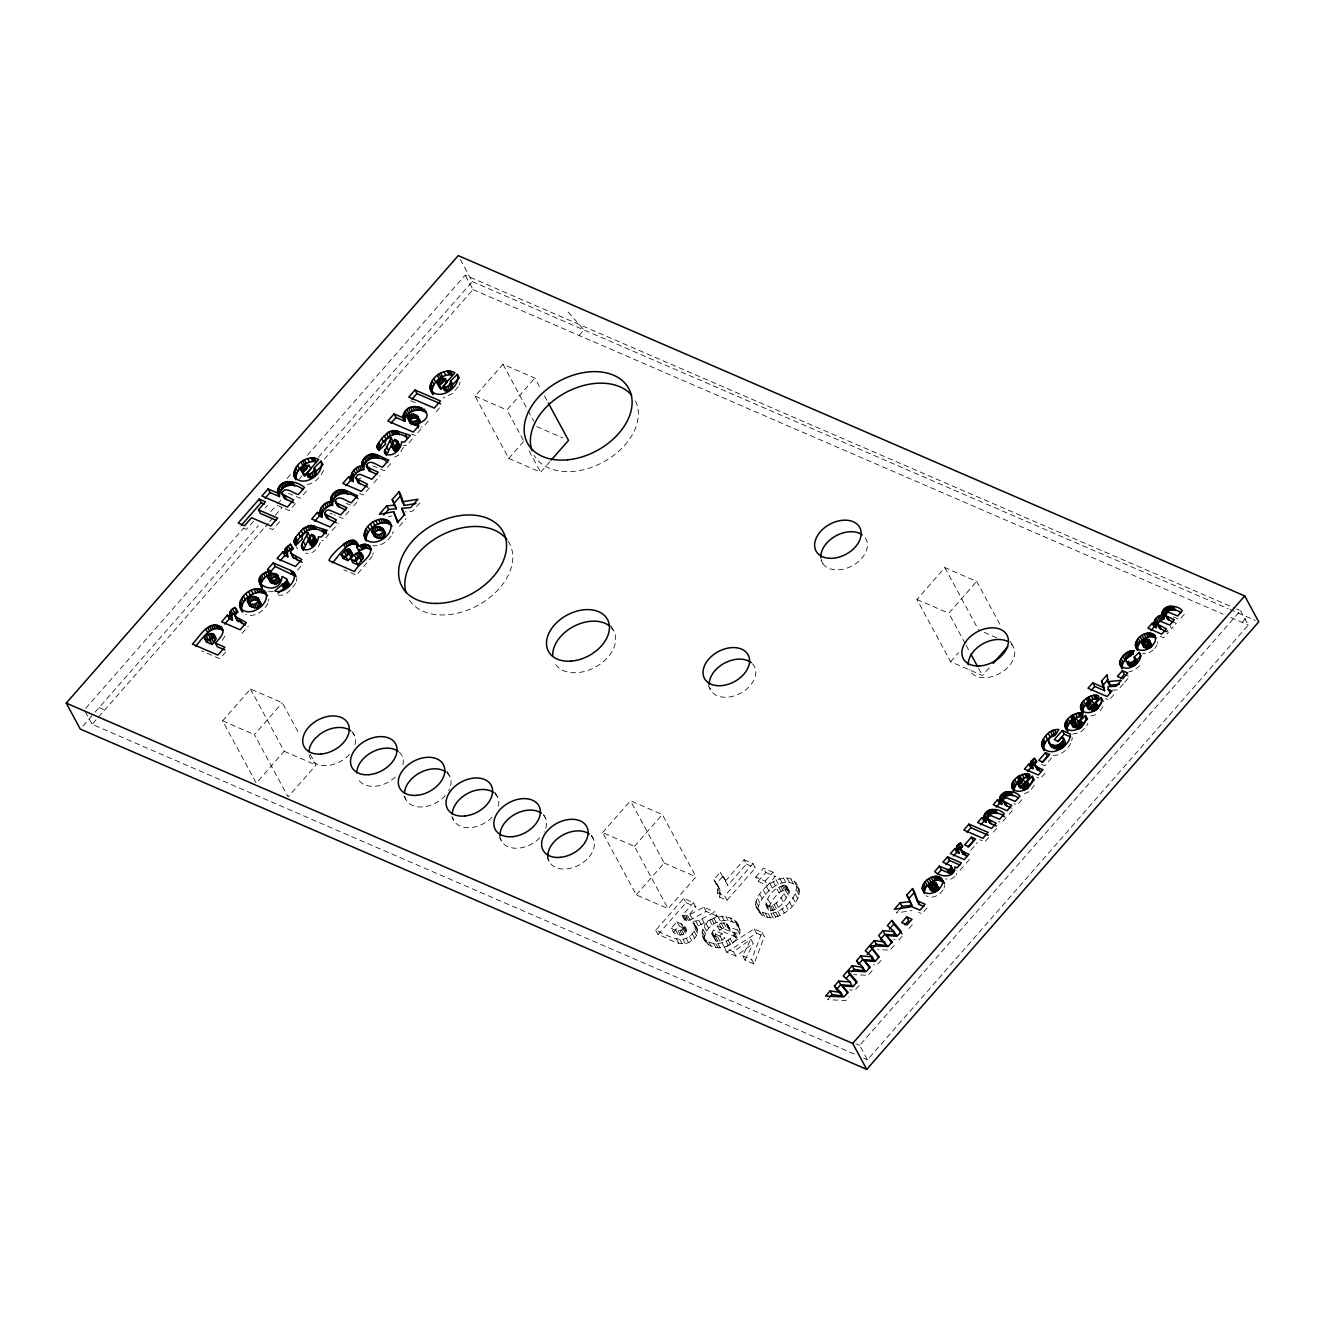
<?xml version="1.0" encoding="UTF-8"?>
<svg xmlns="http://www.w3.org/2000/svg" width="1325" height="1325" viewBox="0 0 1325 1325"><rect width="100%" height="100%" fill="white"/><g stroke="black" fill="none" stroke-linecap="round" stroke-linejoin="round"><path stroke-width="0.75" stroke-dasharray="5 3.75" d="M702.134 934.324C701.985 911.716 742.977 910.093 739.747 934.224L730.323 931.243L725.818 923.078L721.148 923.128L717.223 925.811L719.558 930.133L737.296 937.802C729.446 951.433 705.198 951.615 702.134 934.324L705.099 940.932M704.486 938.647C705.049 922.482 729.164 913.67 739.284 927.136M717.289 916.271L706.175 911.451L690.077 920.063L684.528 919.914L695.857 906.979L693.522 902.656L683.634 898.383L655.726 930.233C666.425 934.456 682.243 946.116 692.213 933.827C695.575 930.63 696.668 924.436 692.362 921.554L698.987 920.494L714.953 911.931L717.289 916.271L698.292 925.811L694.697 925.877L692.362 921.554M655.726 930.233L658.061 934.556C668.363 937.62 680.918 949.031 691.716 940.8C698.093 936.858 699.517 928.328 693.836 922.962M268.677 601.202L268.842 599.148M944.742 884.984L944.062 888.164M1157.719 643.287L1157.835 641.731M372.938 554.612L373.103 552.707M739.747 934.224L737.396 929.885L736.948 922.813M765.767 904.909C774.761 910.176 784.069 894.458 787.133 887.253L786.669 886.077C777.228 883.328 761.246 900.155 768.119 909.232C777.096 914.498 786.404 898.781 789.468 891.576L789.021 890.4C779.464 887.253 770.753 901.778 768.119 909.232M755.548 904.362C757.618 883.808 798.743 862.078 799.124 894.839C794.072 913.223 762.19 930.183 755.548 904.362L759.622 913.19M757.883 908.685C761.196 892.404 786.404 871.022 799.671 889.472M460.073 382.13L459.245 385.012M744.07 859.726L753.031 863.602L755.366 867.925L726.994 900.321L719.674 897.157L717.322 892.835L717.835 886.094L713.877 879.568L720.237 872.314L727.822 885.282L746.422 864.066L744.07 859.726L725.487 880.959L727.822 885.282M719.674 897.157L720.171 890.417L716.494 882.897M1071.693 740.808L1072.356 737.694M296.568 581.327L296.8 577.982M755.995 906.747C769.775 925.728 800.35 900.42 796.159 882.914M320.286 542.289C318.629 548.252 312.369 555.125 305.595 553.121M403.446 447.353L398.494 455.27L391.19 458.665M671.245 928.08C674.822 931.177 684.114 932.403 683.882 925.695L676.926 921.604L671.245 928.08L673.58 932.403C679.261 938.862 692.246 932.403 683.286 924.966M711.84 933.595L713.529 930.051L722.241 933.81L724.593 938.15L719.988 941.214L716.08 941.048L711.84 933.595L714.539 939.823M714.175 937.918L715.864 934.373L713.529 930.051M392.448 533.76L393.194 531.573M762.024 932.303L764.359 936.626L753.958 963.954L751.623 959.631L762.024 932.303L754.19 928.908L724.378 947.839L726.713 952.162L735.922 956.137L753.196 943.45L750.861 939.127L733.586 951.814L724.378 947.839M323.565 470.309C320.302 477.646 313.462 484.668 304.965 484.801M1087.941 723.301L1086.815 725.653M224.902 636.116L221.076 642.41M956.103 874.997L956.766 873.539M753.958 963.954L745.031 960.095L742.696 955.756L750.861 939.127M745.031 960.095L753.196 943.45M1034.278 785.195L1031.347 789.336M267.932 603.388C264.006 611.09 254.715 617.848 245.87 614.552M1157.156 644.927L1154.738 648.472M1070.733 743.375C1067.056 750.182 1059.851 756.641 1051.57 755.134M372.342 556.069L356.491 575.232L343.755 569.717M295.624 583.298C291.566 589.045 284.825 598.204 276.726 594.428M428.19 421.085L424.894 424.977L420.903 427.163M458.318 386.668L452.223 393.691L442.914 397.914M1100.197 710.747L1103.112 706.606L1103.725 703.393M391.14 536.078C387.099 541.958 380.159 546.778 372.722 545.652M943.069 889.903C939.624 895.187 932.088 899.576 926.109 895.75M85.694 708.328L243.485 528.228M287.012 478.54L291.086 473.886M307.417 455.253L465.191 275.136L1234.817 608.175M253.506 521.321L246.467 529.354L240.173 526.621M265.083 508.088L267.435 505.421M82.978 725.984L93.744 713.711M95.085 712.171L258.474 525.661M270.731 511.665L276.18 505.454M277.538 503.898L281.629 499.227M299.334 479.021L302.05 475.907M318.398 457.257L472.296 281.579L459.195 257.348M854.161 1054.054L92.137 724.311L268.379 523.127M269.737 521.57L273.844 516.899M275.202 515.342L282.026 507.558M324.31 459.278L472.992 289.562L465.191 275.136M279.592 521.752L272.685 529.619L265.712 526.605M295.525 503.55L289.33 510.622L276.594 505.107M306.423 491.111L300.195 498.217L288.436 493.347M225.598 652.132L219.817 658.724L201.615 650.84M242.028 633.383L248.255 626.278M297.462 570.098L302.448 564.417M329.097 533.992L323.283 540.617L321.743 540.666M332.078 530.58L338.289 523.491M348.906 511.367L342.695 518.456L334.215 514.796M357.038 502.092L353.311 506.349L346.305 503.318M369.476 487.898L363.265 494.987L359.572 493.38M373.882 482.863L380.093 475.774M390.709 463.667L384.498 470.756L372.772 465.853M412.257 439.055L406.444 445.697L403.512 445.482M421.035 429.035L415.238 435.66L411.595 434.087M436.207 411.711L439.933 407.454M549.908 461.613L540.617 472.23L508.767 458.433L475.079 396.142L502.987 364.292L534.836 378.089L540.6 388.755M250.491 689L284.179 751.292L256.272 783.141L222.583 720.85L250.491 689L282.341 702.78L299.665 734.812M399.438 526.207L406.146 518.555M419.876 502.871L412.655 511.119L405.5 511.798M523.292 440.182L506.928 409.938L534.836 378.089M579.058 335.457L583.944 329.892L566.454 310.116M310.249 754.389L316.013 765.072L288.121 796.921L254.433 734.63L282.341 702.78M508.767 458.433L523.375 441.755M602.593 832.597L630.485 800.747L662.334 814.527L696.023 876.819L668.115 908.668L636.265 894.888L602.593 832.597L634.443 846.377L668.115 908.668M634.443 846.377L662.334 814.527M636.265 894.888L664.173 863.039L630.485 800.747M989.129 667.949L982.488 675.535L950.638 661.755L916.95 599.463L944.858 567.613L976.707 581.393L1000.756 625.897M658.061 934.556L685.969 902.706L683.634 898.383M684.528 919.914L682.193 915.592L693.522 902.656M965.163 643.503L948.799 613.243L976.707 581.393M673.58 932.403L679.261 925.927L676.926 921.604M718.829 887.237L716.212 883.891L722.572 876.637L720.237 872.314M726.994 900.321L724.659 895.998L753.031 863.602M755.763 877.017L763.515 868.14L772.972 872.231L775.307 876.57L767.539 885.431L758.099 881.34L755.763 877.017L765.204 881.108L767.539 885.431M758.099 881.34L765.867 872.479L763.515 868.14M950.638 661.755L958.604 652.662M765.204 881.108L772.972 872.231M702.747 936.609C710.482 948.137 728.187 944.046 734.944 933.479L717.223 925.811M898.582 910.308L896.28 912.942L911.948 910.59M829.798 997.112L827.562 999.679L845.897 1000.524L849.01 996.98M970.728 850.302L977.486 842.584M1051.553 758.033L1044.796 765.751L1040.688 763.978M859.014 985.552L854.873 990.272L849.491 989.874M872.132 970.596L867.974 975.332L853.714 974.653M881.092 960.36L876.951 965.08L873.357 964.815M894.193 945.387L890.052 950.141L877.829 949.561M902.126 936.344L899.029 939.872L893.63 939.475M908.983 928.51L913.952 922.829M927.086 907.84L921.902 913.77L918.705 912.378M963.341 866.467L959.002 871.419L956.749 870.459M966.207 863.204L970.877 857.871M988.732 837.483L984.839 841.922L979.622 839.669M993.419 832.133L996.913 828.142M1006.255 817.492L1001.584 822.825L998.537 821.5M1009.021 814.312L1013.675 809.012L1010.346 807.571M1021.857 799.687L1017.186 805.004L1014.138 803.695M1044.945 773.32L1040.274 778.653L1036.812 777.162M1113.828 694.697L1109.075 700.113L1105.597 698.606M1123.269 683.915L1118.035 689.894L1112.023 690.192M1124.677 682.292L1129.645 676.628L1124.329 674.326M1184.268 614.287L1179.614 619.603L1173.304 616.87M1240.498 610.626L1248.299 625.052L867.444 1059.801L859.643 1045.375L1240.498 610.626L1236.705 608.987M1242.154 622.402L1247.04 616.821M1139.616 665.746L1134.25 670.367L1128.85 671.908M1084.595 728.551L1080.024 732.543L1072.753 734.067M954.927 876.57L950.605 879.436L945.487 878.939M712.204 935.483L717.653 936.891L722.241 933.81M719.558 930.133L725.951 926.97L729.28 928.113L730.323 931.243M1153.247 650.012L1148.328 653.142L1142.365 653.838M1028.995 791.704L1022.022 794.868M726.713 952.162L756.525 933.247L764.359 936.626M359.274 478.656L361.046 477.928M682.193 915.592L687.741 915.741L703.84 907.128L714.953 911.931M1095.626 714.738L1089.597 716.361M388.457 516.601L392.051 515.972M273.281 591.447L267.667 591.116M329.859 513.52L332.525 514.067M737.396 929.885L727.988 926.92L725.818 923.078M472.296 281.579L1228.043 608.606M1229.948 609.434L1255.404 620.448M472.992 289.562L1223.157 614.171M1230.759 617.467L1248.299 625.052M1172.741 621.822L1176.302 623.363L1171.648 628.679L1169.693 625.085M1160.236 636.265L1163.698 637.772L1168.352 632.456L1166.398 628.845M475.079 396.142L506.928 409.938M536.658 426.584L562.893 437.946M916.95 599.463L948.799 613.243M984.16 632.34L997.261 638.021M410.733 400.68L416.199 403.048M746.422 864.066L755.366 867.925M765.867 872.479L775.307 876.57M664.173 863.039L696.023 876.819M717.322 892.835L724.659 895.998M685.969 902.706L695.857 906.979M222.583 720.85L254.433 734.63M715.864 934.373L724.593 938.15M284.179 751.292L316.013 765.072M679.261 925.927L686.217 930.017M742.696 955.756L751.623 959.631M99.11 707.567L104.692 709.968M855.851 1043.736L859.643 1045.375M863.652 1058.162L867.444 1059.801M694.697 925.877L697.049 928.626M297.777 548.981L295.955 546.662M722.572 876.637L725.951 880.794M1010.197 641.168L1013.807 647.826M944.858 567.613L978.529 629.905M966.124 645.275L969.006 650.625M978.628 668.413L982.488 675.535M821.086 560.227L822.858 563.523M708.163 685.307L710.846 690.259M544.459 395.877L547.341 401.227M794.039 880.943L796.375 885.282M797.517 887.651L799.853 891.973M790.942 879.27L793.277 883.593M796.789 890.516L799.124 894.839M787.017 878.011L789.369 882.334M795.182 893.779L797.517 898.118M783.323 877.73L785.659 882.052M786.669 886.077L789.468 891.576M792.698 897.489L795.033 901.812M785.626 885.299L787.961 889.622M786.918 888.843L789.253 893.166M502.987 364.292L527.035 408.796M527.996 410.568L533.776 421.251M784.549 885.017L786.884 889.34M779.68 878.343L782.015 882.665M783.34 885.067L785.675 889.39M785.973 890.864L788.309 895.187M782.015 885.448L784.35 889.787M789.336 901.613L791.671 905.936M780.558 886.177L782.893 890.499M784.036 893.63L786.371 897.952M775.97 879.734L778.305 884.057M778.901 887.319L781.237 891.642M773.121 881.373L775.456 885.696M776.947 889.009L779.299 893.332M785.791 905.306L788.127 909.629M780.856 897.439L783.207 901.762M769.957 883.775L772.293 888.098M781.932 908.652L784.284 912.975M775.953 902.623L778.288 906.946M766.662 886.773L768.997 891.096M529.072 450.864L540.617 472.23M777.874 911.401L780.21 915.724M773.966 904.346L776.317 908.668M772.309 905.488L774.661 909.828M775.787 912.378L778.123 916.718M763.399 890.234L765.751 894.557M768.003 899.195L770.338 903.517M770.868 906.184L773.22 910.507M773.469 913.19L775.804 917.513M769.543 906.548L771.879 910.871M765.949 902.689L770.637 910.904M765.668 903.898L769.51 910.606M770.968 913.687L773.303 918.01M766.281 905.704L768.616 910.027M759.937 894.524L762.273 898.847M768.301 913.786L770.637 918.126M610.742 625.582L614.303 632.174M757.453 898.317L759.805 902.64M765.419 913.372L767.771 917.695M762.322 912.296L764.658 916.635M755.995 901.596L758.331 905.919M759.391 910.722L761.726 915.045M754.19 928.908L756.525 933.247M717.835 886.094L720.171 890.417M713.877 879.568L716.212 883.891M735.955 921.471L739.88 928.61M718.067 889.34L720.402 893.663M737.81 925.96L740.145 930.282M734.497 920.196L736.832 924.519M730.158 917.794L732.51 922.134M725.785 916.353L728.121 920.676M734.944 933.479L737.296 937.802M734.083 934.473L736.418 938.796M727.723 924.8L730.058 929.123M726.945 923.79L729.28 928.113M721.827 915.972L724.162 920.295M723.616 922.647L725.951 926.97M730.075 938.448L732.427 942.771M717.951 916.602L720.287 920.925M721.148 923.128L723.5 927.45M728.088 939.988L730.423 944.311M719.26 924.121L721.595 928.444M733.586 951.814L735.922 956.137M713.86 918.192L716.212 922.515M726.083 941.23L728.419 945.553M711.823 919.335L714.158 923.657M719.839 935.814L722.175 940.137M703.84 907.128L706.175 911.451M709.885 920.693L712.237 925.016M722.042 942.953L724.394 947.276M717.653 936.891L719.988 941.214M715.632 937.156L717.968 941.495M712.32 932.022L714.655 936.344M717.918 943.682L720.253 948.021M713.728 936.725L716.08 941.048M706.341 924.055L708.676 928.394M715.782 943.665L718.117 947.988M702.101 919.103L704.453 923.426M713.546 943.35L715.881 947.673M704.304 926.738L706.639 931.061M698.987 920.494L701.339 924.817M702.929 929.322L705.264 933.661M708.776 941.81L711.111 946.133M702.2 931.856L704.536 936.179M695.956 921.488L698.292 925.811M706.076 940.352L708.411 944.675M704.072 938.613L706.407 942.936M690.043 914.581L692.395 918.904M695.277 926.44L697.612 930.763M695.095 928.759L697.43 933.098M687.741 915.741L690.077 920.063M686.118 916.271L688.453 920.593M694.101 931.243L696.437 935.566M684.495 916.337L686.83 920.66M683.054 915.956L685.406 920.295M692.213 933.827L694.548 938.15M684.015 926.655L686.35 930.978M689.381 936.477L691.716 940.8M683.717 927.715L686.068 932.038M681.067 923.392L683.402 927.732M683.021 928.775L685.356 933.098M681.58 930.017L683.915 934.357M686.217 938.348L688.553 942.671M679.957 930.713L682.309 935.036M682.938 939.392L685.29 943.715M678.019 930.73L680.354 935.052M675.568 929.951L677.903 934.274M679.791 939.558L682.127 943.897M676.33 938.878L678.665 943.201M591.381 835.263L593.169 838.576M543.565 814.511L545.337 817.79M547.291 858.02L549.08 861.333M494.937 792.251L497.604 797.186M499.475 837.267L501.231 840.547M447.154 771.581L449.821 776.516M451.726 816.664L453.514 819.96M403.943 795.977L405.732 799.273M352.649 732.178L354.421 735.474M85.313 711.691L92.137 724.311M723.616 876.471L725.487 880.959M591.53 836.075A24.811 17.059 -28.4 0 1 577.65 865.755A24.811 17.059 -28.4 0 1 547.888 856.977M494.904 793.609A24.811 17.059 -28.4 0 1 498.399 806.378M492.039 817.277A24.811 17.059 -28.4 0 1 468.321 827.661A24.811 17.059 -28.4 0 1 452.537 817.111M543.697 815.289A24.811 17.059 -28.4 0 1 544.178 831.951M539.772 837.864A24.811 17.059 -28.4 0 1 516.054 848.248A24.811 17.059 -28.4 0 1 500.27 837.715M447.138 772.939A24.811 17.059 -28.4 0 1 448.678 790.694M445.299 795.48A24.811 17.059 -28.4 0 1 421.267 806.975A24.811 17.059 -28.4 0 1 404.771 796.441M351.837 731.831A24.811 17.059 -28.4 0 1 354.984 744.733M349.436 754.472A24.811 17.059 -28.4 0 1 325.288 765.635A24.811 17.059 -28.4 0 1 309.156 754.753M399.355 752.269A24.811 17.059 -28.4 0 1 402.85 765.038M395.363 777.03A24.811 17.059 -28.4 0 1 357.965 778.603M610.875 627.205A33.556 23.055 -28.4 0 1 597.31 666.011A33.556 23.055 -28.4 0 1 554.098 661.722M752.401 663.742A24.811 17.059 -28.4 0 1 741.023 692.975A24.811 17.059 -28.4 0 1 709.687 687.493M865.391 538.049A24.811 17.059 -28.4 0 1 850.766 566.553A24.811 17.059 -28.4 0 1 821.136 559.415M1011.339 644.099A24.811 17.059 -28.4 0 1 1000.888 672.802A24.811 17.059 -28.4 0 1 969.122 669.274M508.138 541.229A57.538 39.535 -28.4 0 1 479.451 604.482A57.538 39.535 -28.4 0 1 408.398 598.453M635.47 401.028A57.538 39.535 -28.4 0 1 602.842 462.342A57.538 39.535 -28.4 0 1 534.058 455.303"/><path stroke-width="1.5" d="M416.348 424.248L419.081 425.441L413.284 432.066L387.811 421.035L394.055 413.897L396.009 417.491L404.837 421.317L402.883 417.706C405.549 393.707 445.664 414.626 416.348 424.248L418.303 427.859M404.837 421.317C405.185 411.495 418.832 406.692 426.17 412.721L424.215 409.11M303.624 474.946L301.09 470.358L303.491 465.87L308.973 465.29L310.911 468.884L304.816 475.857L303.061 472.362L307.019 468.719L305.065 465.125M439.867 388.159L437.349 383.571L439.751 379.082L445.217 378.503L447.171 382.113L441.059 389.07L437.366 381.964M1019.737 787.547L1017.352 783.224L1019.157 779.845L1023.264 779.415L1025.219 783.009L1020.631 788.243L1017.385 782.015M1076.165 724.841L1073.879 727.458L1072.985 726.763L1070.6 722.44L1071.378 719.972L1073.581 718.498L1076.513 718.63L1078.467 722.224M1072.571 724.825L1072.985 726.763M1086.202 704.635L1088.007 701.256L1092.115 700.826L1094.069 704.42L1089.481 709.653L1086.202 704.635L1088.587 708.958M1088.156 708.229L1086.218 703.426M307.996 532.849L301.62 544.525L302.001 548.384C309.073 553.486 318.414 543.995 318.398 536.807L321.329 537.023L327.143 530.381L311.093 525.379L303.326 528.41L295.574 537.188L293.819 541.776L295.823 545.37L302.464 538.911L301.785 537.122L303.508 534.273L305.694 532.6L307.996 532.849L309.934 536.459L303.21 550.388M384.432 451.858L391.157 437.912L388.854 437.664L386.685 439.337L384.946 442.186L385.625 443.991L378.983 450.434L377.161 448.132L377.227 445.283L381.666 438.443L388.589 431.95L396.009 430.658L410.319 435.445L404.489 442.086L401.574 441.871C401.591 449.059 392.25 458.549 385.161 453.448L384.432 451.858L386.387 455.469L393.111 441.523L391.157 437.912M407.769 418.634L410.22 420.952L414.443 421.549L417.507 419.743L418.319 417.16C416.265 413.433 409.624 412.92 407.885 417.243L410.468 423.503L416.398 425.159L420.207 422.062L417.474 415.901M281.927 493.794L281.993 492.569C285.587 485.795 293.637 493.612 298.257 494.606L304.485 487.501C296.386 480.064 277.587 477.944 277.488 492.983L279.442 496.593L270.052 492.536L268.097 488.925L261.903 495.997L287.376 507.028L293.587 499.956L281.927 493.794L284.709 498.598L293.752 502.788M987.39 818.602L988.019 816.73L990.802 815.554L999.63 819.214L1004.3 813.881C997.427 805.534 977.867 809.608 986.164 822.162L983.912 821.202L981.957 817.591L977.635 822.527L991.481 828.523L996.118 823.223L987.39 818.602L989.957 823.107L996.417 826.104M989.328 822.212L987.44 817.674M1002.975 800.797L1003.621 798.925L1006.404 797.749L1015.232 801.41L1019.902 796.077C1013.029 787.729 993.468 791.803 1001.766 804.358L999.514 803.381L997.559 799.787L993.237 804.722L1007.083 810.718L1011.72 805.401L1002.975 800.797L1005.559 805.302L1010.346 807.571M1041.599 744.484C1042.692 736.584 1050.609 728.733 1058.907 729.462L1054.932 735.607C1037.127 739.383 1063.048 759.391 1065.449 741.834L1063.511 738.24L1061.706 737.462L1058.244 741.404L1054.269 739.681L1062.269 730.555L1070.418 734.083C1070.6 747.499 1047.313 759.987 1041.599 744.484L1044.199 750.563L1042.245 746.952M1043.553 748.095C1044.249 741.338 1050.294 735.574 1056.439 733.305L1054.485 729.711M951.582 867.742L951.019 865.904L942.903 862.177L947.541 856.878L961.387 862.873L957.048 867.825L954.812 866.848C955.921 877.928 940.419 877.962 934.721 871.519L939.392 866.186L948.22 869.846L951.582 867.742L953.536 871.337L951.218 873.407L948.948 873.076L941.346 869.796L939.392 866.186M953.536 871.337L951.019 865.904M247.361 601.268L248.421 598.204L251.733 596.25L258.176 598.022L258.938 600.904L254.632 604.432L250.11 603.852L247.361 601.268L250.16 606.287L256.586 608.026L260.893 604.515L258.176 598.022M249.315 604.879L250.359 601.798L253.688 599.861L258.127 600.424L261.008 603.024M371.894 531.64L374.412 527.35L378.387 526.522L382.71 528.393L385.525 533.395L382.975 537.652L378.95 538.497L374.677 536.658L371.894 531.64L374.677 536.658M373.832 535.25L374.892 532.17L378.205 530.232L382.643 530.795L385.525 533.395M372.722 533.048L379.149 534.803L382.544 532.799L383.571 529.785M928.146 885.68L928.941 883.378L931.425 881.92L936.262 883.245L936.825 885.398L933.595 888.048L930.2 887.617L928.146 885.68L930.73 890.334L935.549 891.642L938.779 889.009L936.262 883.245M938.862 887.883L936.709 885.945L933.38 885.531L930.183 888.131L930.73 890.334M1141.239 642.426L1142.034 640.124L1144.518 638.667L1149.355 639.992L1149.934 642.161L1146.688 644.795L1143.293 644.364L1141.239 642.426L1143.823 647.08L1148.642 648.405L1151.872 645.755L1149.355 639.992M1151.955 644.629L1149.802 642.691L1146.473 642.277L1143.276 644.878L1143.823 647.08M268.014 577.783L268.925 575.199L272.006 573.361L277.472 574.752L278.018 577.286L274.275 580.433L270.565 580.002L268.014 577.783L270.731 582.569L276.229 584.043L279.972 580.897L277.472 574.752M280.088 579.572L277.869 577.369L273.96 576.971L270.052 580.135L270.731 582.569M242.641 612.167C231.643 599.728 254.798 581.277 265.646 592.076C270.731 604.217 250.293 618.162 240.686 608.572M241.763 610.56C240.04 598.602 258.027 586.478 267.584 595.687M324.592 513.719L326.149 510.655L328.799 509.877L340.74 514.862L346.951 507.773L335.871 502.705L335.291 500.453C339.034 493.96 346.752 501.86 351.357 502.738L357.568 495.649C350.976 493.612 343.026 486.474 335.937 491.327C331.333 494.159 328.368 500.635 332.608 505.156C326.877 505.587 321.031 511.152 322.107 517.148L319.408 515.988L317.47 512.378L311.673 518.986L330.14 526.969L336.351 519.88L324.592 513.719L327.242 518.439L336.418 522.663M326.546 517.313L324.675 512.527M355.779 478.11L357.336 475.062L359.986 474.284L371.928 479.269L378.138 472.164L367.058 467.112L366.478 464.86C370.222 458.367 377.94 466.267 382.544 467.145L388.755 460.057C382.147 458.003 374.197 450.881 367.108 455.734C362.52 458.566 359.555 465.042 363.795 469.563C358.065 469.977 352.218 475.559 353.295 481.555L350.595 480.395L348.641 476.785L342.86 483.393L361.311 491.376L367.522 484.287L355.779 478.11L358.429 482.83L367.588 487.07M357.816 480.528L358.429 482.83M392.117 526.058C382.544 516.849 364.557 528.973 366.296 540.931C357.667 528.592 379.96 512.112 390.163 522.447C395.264 534.588 374.826 548.533 365.203 538.944M922.217 888.545C922.2 879.32 939.011 870.459 942.787 881.373C942.787 890.549 925.91 899.443 922.217 888.545L924.436 893.547M924.154 892.139L925.778 887.253L929.024 883.593M1153.909 634.543L1155.864 638.137C1148.179 633.284 1136.403 641.714 1137.529 650.293C1129.712 640.985 1146.937 627.52 1154.953 635.536C1158.779 644.646 1143.442 655.097 1136.237 647.892M1157.586 624.224L1158.746 621.922L1160.75 621.342L1169.693 625.085L1174.364 619.752L1166.05 615.959L1166.182 613.359L1168.882 612.316L1177.66 615.993L1182.314 610.676C1175.623 602.527 1156.046 606.221 1164.079 618.709L1158.067 621.905L1156.212 627.702L1154.191 626.824L1152.237 623.214L1147.897 628.166L1161.743 634.162L1166.398 628.845L1157.586 624.224L1160.054 628.663L1166.58 631.694M1159.524 627.818L1160.153 626.013M314.29 458.086L316.244 461.68C306.489 460.189 294.697 469.729 295.955 479.832C287.939 467.874 307.383 452.786 318.663 459.56L306.241 473.737L308.178 477.348C313.661 479.402 319.491 472.18 314.257 467.808L320.998 461.117L322.952 464.727L316.211 471.418M450.55 371.298L452.487 374.892C442.633 373.186 428.671 384.366 433.109 394.618C422.791 382.577 442.964 365.667 454.906 372.772L442.484 386.95L444.438 390.56C449.92 392.614 455.734 385.393 450.5 381.037L457.257 374.346L459.212 377.94L452.454 384.631M1014.006 791.224C1000.971 775.87 1048.721 763.564 1021.211 785.758L1023.165 789.352L1025.666 789.485L1023.728 785.891L1021.211 785.758M1014.784 779.63L1016.739 783.224L1013.708 789.849L1011.77 786.238M1067.917 731.615C1052.447 716.212 1102.003 701.77 1074.459 724.974L1076.413 728.568C1081.167 730.207 1084.976 723.814 1080.471 720.518L1085.539 715.5L1087.494 719.111L1082.426 724.129M1080.504 713.214L1082.459 716.825C1075.304 715.732 1067.851 722.092 1066.956 729.065C1075.022 734.149 1088.206 724.51 1085.539 715.5M1086.185 698.474L1088.14 702.084L1083.221 708.13L1082.84 712.635C1069.805 697.281 1117.571 684.975 1090.061 707.152L1092.015 710.763L1095.974 710.299L1094.019 706.705L1096.073 702.714L1101.141 697.695L1103.096 701.306M1119.575 662.947C1120.702 656.372 1127.393 650.128 1134.332 650.658L1130.622 655.941L1127.575 656.786L1125.836 658.972C1125.008 665.233 1137.612 662.517 1134.134 657.15L1139.119 652.347C1145.959 662.102 1123.434 675.833 1119.575 662.947L1121.53 666.558L1124.809 659.867L1131.947 654.683L1129.993 651.088M369.195 467.245L369.013 470.723L376.913 474.4M409.723 422.244L409.839 420.853C411.578 416.53 418.22 417.044 420.273 420.77M1172.741 621.822L1168.004 619.57L1168.137 616.953M316.543 541.892L313.793 535.499L311.557 534.389L308.775 541.759L312.17 545.999L316.046 543.134L316.543 541.892L312.683 534.886M399.703 446.956L397.616 441.308L394.717 439.453L391.72 446.111L393.889 450.434L397.351 450.334L399.703 446.956L395.844 439.95M986.164 822.162C984.922 812.142 998.802 810.552 1004.499 816.73M1001.766 804.358C1000.441 795.431 1012.681 792.433 1018.329 798.163M322.439 529.569L324.393 533.163C313.28 522.961 298.804 533.561 295.773 545.37L293.819 541.776M405.616 434.633L407.553 438.244C396.44 428.025 381.964 438.625 378.933 450.45L376.979 446.84M322.107 517.148C316.427 510.903 323.582 501.86 330.654 501.546M353.295 481.555C347.597 475.311 354.769 466.267 361.841 465.953M1156.212 627.702C1151.21 622.932 1156.311 615.363 1162.141 615.098M332.608 505.156C331.631 491.542 350.264 490.432 357.866 498.548M363.795 469.563C362.702 456.943 379.844 454.458 387.397 462.226M1164.079 618.709C1163.217 609.831 1175.159 607.214 1180.79 612.779M270.168 570.661L267.451 569.468L273.248 562.86L290.672 570.396C302.232 576.822 284.328 595.554 274.772 590.817L286.829 580.913L286.415 578.644L282.059 576.491C280.072 600.987 240.289 580.102 270.168 570.661L272.122 574.255M278.084 593.12L288.767 584.507L286.415 578.644M279.442 496.593C279.028 484.188 295.541 482.052 303.077 489.654M310.779 543.449L311.292 545.817M259.104 581.907L262.449 588.267C258.276 583.083 264.636 576.557 269.571 574.901L267.617 571.29M1128.585 661.274L1127.774 662.583C1128.287 670.997 1143.26 662.848 1134.134 657.15M235.022 616.274L246.301 622.667L240.073 629.773L221.623 621.789L227.42 615.164L229.357 618.775L232.388 620.083C228.066 615.91 229.142 609.533 234.906 607.496L238.02 611.868L234.972 614.982L236.976 619.885L245.158 624.936M232.388 620.083L231.858 615.562L236.844 611.107L234.906 607.496M290.457 552.989L301.736 559.382L295.508 566.487L277.058 558.504L282.854 551.879L285.885 553.188L285.339 548.683L290.341 544.211L293.454 548.583L290.407 551.697L292.974 557.51L302.133 562.33M282.854 551.879L284.809 555.49L287.823 556.798L287.293 552.277L292.278 547.821L290.341 544.211M964.285 852.257L968.923 854.261L964.252 859.594L950.406 853.598L954.762 848.646L957.031 849.623L956.633 846.228L960.377 842.882L962.712 846.162L960.459 849.474L962.844 853.764L966.24 855.867L964.285 852.257L960.459 849.474M954.762 848.646L956.716 852.24L958.985 853.234L958.571 849.838L962.331 846.493L960.377 842.882M1038.353 767.705L1042.99 769.726L1038.32 775.042L1024.473 769.063L1028.829 764.094L1031.098 765.072L1030.701 761.693L1034.444 758.347L1036.779 761.627L1034.527 764.923L1036.912 769.212L1040.307 771.316L1038.353 767.705L1034.527 764.923M1028.829 764.094L1030.784 767.705L1033.053 768.682L1032.639 765.287L1036.382 761.941L1034.444 758.347M361.046 553.121L360.88 555.473L356.028 561.303L357.982 564.914L363.282 557.726C362.123 548.219 353.245 553.734 350.86 559.067L352.814 562.678L357.982 564.914M347.962 560.574L346.024 556.98L350.231 551.929L349.436 549.196L345.726 549.958L341.188 554.877L343.142 558.487L347.962 560.574L352.185 555.523L352.284 553.436L349.005 552.773L343.142 558.487M1049.4 743.275C1054.236 747.946 1062.667 744.849 1063.511 738.24M213.59 634.327L213.375 636.928L210.178 640.886L212.133 644.497L215.826 639.014C215.279 631.048 206.982 632.903 204.497 638.418L206.452 642.029L212.133 644.497M356.938 547.54C358.23 526.207 328.087 557.146 329.064 560.591L354.553 571.622C357.7 563.771 375.207 556.136 369.609 545.983C365.75 542.836 360.317 544.542 356.938 547.54L358.893 551.15L366.048 547.888L371.563 549.577L369.609 545.983M358.893 551.15L359.555 549.229M306.241 473.737C309.901 475.062 315.052 471.965 314.257 467.808M309.338 542.207L312.236 541.66L314.091 539.523L313.793 535.499M391.935 446.823L394.37 447.287L396.407 445.796L397.616 441.308M442.484 386.95C446.144 388.275 451.295 385.178 450.5 381.037M1023.728 785.891L1026.378 784.267L1027.223 781.303L1032.291 776.284L1034.245 779.895L1029.177 784.913L1029.243 786.222L1027.289 782.611M1074.459 724.974L1078.418 724.51L1080.471 720.518M1095.228 705.678L1097.183 709.273L1098.028 706.324L1096.073 702.714M394.717 439.453L396.672 443.063L393.889 450.434M311.557 534.389L313.495 538L311.756 541.445L309.818 537.834M1037.044 766.546L1036.912 769.212M439.32 385.575L443.262 381.931L441.308 378.337M66.25 703.111L458.268 255.626L1244.722 595.935L1258.75 621.889L866.732 1069.374L80.278 729.065L66.25 703.111L852.704 1043.421L866.732 1069.374M259.187 499.094L238.235 523.027L244.512 525.743L251.551 517.711L270.747 526.025L277.637 518.141L258.458 509.843L265.48 501.811L259.187 499.094L261.141 502.688L264.288 504.063M241.481 525.131L261.141 502.688M265.099 498.183L270.052 492.536M308.973 465.29L302.862 472.247L301.09 470.358M414.99 389.997L408.779 397.086L434.269 408.1L440.48 401.011L414.99 389.997L416.944 393.591L440.612 403.827M195.62 646.236C201.897 639.511 211.106 623.247 222.799 630.402L220.861 626.791C208.406 619.388 199.181 637.391 192.39 644.099L217.88 655.113L224.803 647.213L215.346 643.122C218.741 639.18 226.956 631.909 220.861 626.791M391.007 423.205L396.009 417.491M411.976 399.272L416.944 393.591M206.452 642.029L211.884 637.143L215.544 637.938M224.72 624.075L229.357 618.775M269.389 573.079L275.202 566.454L273.248 562.86M280.155 560.79L284.809 555.49M314.787 521.272L319.408 515.988M345.957 485.679L350.595 480.395M441.059 389.07L439.122 385.476L445.217 378.503M332.31 562.727C338.653 557.345 347.382 538.563 358.744 545.834L356.789 542.223M383.737 515.077L388.639 509.479L396.341 508.783L394.386 505.173L386.685 505.885L379.331 514.266L393.691 511.715L398.163 522.58M394.386 505.173L392.233 499.542L399.073 491.724L401.028 495.335L394.188 503.136L396.341 508.783M353.99 561.353L358.032 556.997L360.88 555.804M551.25 460.09L568.508 440.38L548.302 402.999M993.104 663.411L1007.729 646.716M909.894 901.712L900.073 902.772L894.325 909.331L911.948 906.698L919.964 910.159L925.148 904.246L917.132 900.785L912.544 888.545L906.83 895.071L911.848 905.323L902.027 906.383L899.725 909M968.972 824.133L963.788 830.046L982.885 838.327L988.069 832.398L968.972 824.133L970.91 827.744L988.284 835.263M1092.761 682.822L1088.007 688.238L1107.12 696.519L1111.874 691.087L1108.28 689.53L1108.081 686.681L1116.081 686.284L1121.314 680.305L1107.717 681.663L1107.22 674.607L1101.506 681.133L1104.57 690.689L1094.715 686.416L1092.761 682.822L1102.632 687.095M911.848 905.323L908.768 898.665L914.498 892.156L912.544 888.545M967.018 832.183L970.91 827.744M1091.154 690.491L1094.715 686.416M830.096 990.934L832.05 994.545L842.717 996.102L840.762 992.491L830.096 990.934L825.608 996.069L843.942 996.93L848.099 992.177L842.153 985.866L852.936 986.661L857.076 981.941L847.685 970.861L866.02 971.722L870.177 966.985L864.215 960.675L875.013 961.47L879.137 956.749L869.763 945.669L888.098 946.53L892.255 941.793L886.293 935.467L897.075 936.278L901.215 931.558L891.841 920.461L887.369 925.562L894.16 931.574L896.097 935.185L884.802 934.324L880.595 939.127L886.856 945.702L876.206 944.145L874.252 940.551L865.308 950.754L872.082 956.766L874.036 960.377L862.724 959.532L858.534 964.318L856.579 960.708L860.786 955.921L872.082 956.766M836.456 989.51L834.502 985.916L838.708 981.113L850.004 981.974L851.958 985.568L840.663 984.723L836.456 989.51L842.717 996.102M852.174 965.743L854.128 969.353L864.778 970.894L862.84 967.3L852.174 965.743L843.23 975.962L850.004 981.974M894.16 931.574L882.847 930.73L878.657 935.516L886.856 945.702M829.798 997.112L832.05 994.545M846.294 978.281L849.64 974.471L847.685 970.861M851.876 971.904L854.128 969.353M867.246 954.364L876.206 944.145M889.323 929.173L893.795 924.072L891.841 920.461M937.835 873.788L941.346 869.796M946 864.463L949.495 860.488L947.541 856.878M953.453 855.967L956.716 852.24M980.666 824.895L983.912 821.202M996.267 807.091L999.514 803.381M1027.521 771.415L1030.784 767.705M1104.57 690.689L1103.443 684.743L1108.031 679.51M1150.928 630.534L1154.191 626.824M971.44 837.201L964.683 844.919L968.79 846.692L975.548 838.973L971.44 837.201L973.395 840.795L967.979 846.973M1045.508 752.65L1038.75 760.368L1042.858 762.14L1049.615 754.422L1045.508 752.65L1047.446 756.26L1042.046 762.422M1020.631 788.243L1018.693 784.632L1023.264 779.415M1076.513 718.63L1071.942 723.848L1070.6 722.44M1089.481 709.653L1087.527 706.043L1092.115 700.826M1057.549 741.768L1064.207 734.166L1062.269 730.555M906.698 916.933L901.729 922.597L907.045 924.9L912.014 919.235L906.698 916.933L908.635 920.544L904.909 924.784M1122.374 670.715L1117.422 676.396L1122.739 678.698L1127.707 673.017L1122.374 670.715L1124.329 674.326L1120.602 678.582M852.704 1043.421L1244.722 595.935M1098.028 706.324L1101.82 702.565M1071.826 715.301L1075.536 722.108L1073.316 723.582L1071.378 719.972M1089.382 701.107L1093.026 699.302L1098.061 699.02L1096.106 695.41M1020.532 779.696L1024.175 777.891L1029.21 777.609L1027.256 773.999M943.798 882.384L938.365 879.899L930.962 882.086L929.007 878.492M1090.061 707.152L1094.019 706.705M399.073 491.724L402.353 501.827L417.938 499.26L410.7 507.525L401.757 508.369L404.191 514.945L397.483 522.613L393.691 511.715M402.353 501.827L404.307 505.438L415.984 503.517M1107.717 681.663L1109.671 685.273L1119.377 684.296M874.252 940.551L884.901 942.092M391.885 441.175L393.111 441.523M275.202 566.454L296.121 576.507L294.167 572.897M1152.237 623.214L1154.257 624.092M394.055 413.897L402.883 417.706M396.672 443.063L399.57 444.902M1064.207 734.166L1070.733 736.982M348.641 476.785L351.34 477.944M335.291 500.453L337.825 506.316L345.726 509.993M997.559 799.787L999.812 800.764M268.097 488.925L277.488 492.983M317.47 512.378L320.153 513.553M981.957 817.591L984.21 818.568M276.097 520.245L260.396 513.454L258.458 509.843M313.495 538L315.731 539.109M341.188 554.877L346.024 556.98M350.86 559.067L356.028 561.303M949.495 860.488L959.88 864.977M917.132 900.785L919.086 904.379L923.889 906.466M227.42 615.164L230.434 616.473M204.497 638.418L210.178 640.886M224.852 649.995L217.3 646.716L215.346 643.122M1080.902 709.024C1087.245 718.597 1104.338 707.451 1101.141 697.695M951.499 868.67L953.602 870.409M286.796 581.311L288.982 583.298M362.984 556.732L360.135 552.442M1086.633 705.364L1087.527 706.043M1018.693 784.632L1017.352 783.224M439.122 385.476L437.349 383.571M893.398 932.767L896.097 935.185M871.32 957.975L874.036 960.377M1065.963 728.021L1067.023 728.998L1065.018 725.454M856.579 960.708L862.84 967.3M862.277 968.26L864.778 970.894M834.502 985.916L840.762 992.491M891.824 942.87L886.293 935.467M869.747 968.062L864.215 960.675M847.669 993.27L842.153 985.866M893.795 924.072L901.994 933.777M878.74 957.577L869.763 945.669M849.64 974.471L856.679 982.786M1048.423 741.652L1051.354 746.886M1005.559 805.302L1003.042 799.869M284.709 498.598L281.993 492.569M1136.651 661.606L1136.072 660.744L1141.073 655.958L1139.119 652.347M962.844 853.764L962.381 852.108M292.974 557.51L292.361 555.308M1012.052 787.613C1018.395 797.186 1035.488 786.04 1032.291 776.284M430.261 389.434C438.724 402.204 461.514 387.331 457.257 374.346M294.018 476.222C302.481 488.991 325.271 474.118 320.998 461.117M1173.619 606.916L1175.573 610.51M1172.244 606.419L1174.198 610.03M1170.903 606.171L1172.857 609.765M1169.627 606.154L1171.582 609.748M1168.385 606.37L1170.339 609.98M1167.209 606.8L1169.163 610.411M1166.083 607.43L1168.037 611.04M1165.023 608.258L1166.977 611.868M1164.029 609.268L1165.967 612.879M1167.209 616.672L1169.163 620.266M1165.619 614.27L1167.557 617.881M1166.05 615.959L1168.004 619.57M1162.936 610.709L1164.874 614.32M1165.536 615.148L1167.491 618.758M1162.29 612.017L1164.244 615.628M1162.042 613.409L1163.996 617.019M1160.501 615.363L1162.456 618.974M1159.011 615.926L1160.948 619.52M1157.57 616.87L1159.524 620.481M1156.129 618.295L1158.067 621.905M1159.342 625.781L1161.28 629.392M1158.116 625.052L1160.054 628.663M1155.003 619.785L1156.957 623.379M1154.357 621.16L1156.294 624.754M1154.125 622.551L1156.062 626.162M1152.502 633.747L1154.456 637.358M1151.044 633.267L1152.998 636.861M1149.52 633.035L1151.458 636.646M1147.914 633.085L1149.852 636.679M1146.224 633.383L1148.179 636.994M1149.934 642.161L1151.872 645.755M1147.847 639.081L1149.802 642.691M1144.137 634.112L1146.075 637.723M1149.239 643.287L1151.177 646.898M1146.125 638.584L1148.063 642.194M1148.096 644.232L1150.05 647.842M1144.518 638.667L1146.473 642.277M1142.117 635.238L1144.055 638.832M1146.688 644.795L1148.642 648.405M1143.127 639.213L1145.082 642.824M1145.082 644.861L1147.019 648.472M1142.034 640.124L1143.972 643.735M1140.179 636.729L1142.117 640.339M1143.293 644.364L1145.247 647.958M1141.322 641.283L1143.276 644.878M1138.307 638.617L1140.262 642.227M1136.933 640.406L1138.887 644M1135.972 642.112L1137.91 645.706M1135.426 643.735L1137.38 647.345M1135.31 645.292L1137.264 648.886M1131.418 650.741L1133.372 654.351M1134.846 658.923L1136.784 662.517M1134.548 659.883L1136.502 663.494M1133.836 660.91L1135.79 664.504M1128.602 651.618L1130.556 655.213M1132.627 661.953L1134.564 665.548M1127.211 652.38L1129.148 655.974M1131.153 662.583L1133.107 666.177M1125.786 653.407L1127.724 657.001M1129.529 662.715L1131.484 666.326M1124.329 654.699L1126.283 658.31M1127.857 662.268L1129.811 665.879M1125.72 660.214L1128.304 664.951M1122.855 656.256L1124.809 659.867M1121.082 658.542L1123.037 662.136M1120.023 660.513L1121.96 664.123M1119.675 661.688L1121.629 665.299M1119.741 664.156L1122.126 668.827L1121.679 667.767M1108.28 689.53L1110.217 693.141L1110.019 690.292M1101.506 681.133L1103.443 684.743M1094.814 695.244L1096.769 698.855M1093.556 695.244L1095.493 698.838M1096.139 704.022L1098.094 707.616M1091.071 695.691L1093.026 699.302M1095.808 704.867L1097.746 708.477M1088.653 696.735L1090.591 700.329M1087.428 697.497L1091.137 704.304M1092.578 707.285L1094.516 710.896M1088.007 701.256L1089.962 704.867L1088.918 705.778L1086.964 702.167M1091.386 707.401L1093.34 710.995M1083.635 701.041L1085.589 704.635M1082.243 702.83L1084.198 706.424M1081.283 704.519L1083.221 708.13M1080.736 706.126L1082.674 709.736M1080.62 707.649L1082.558 711.243M1079.213 713.049L1081.167 716.659M1077.954 713.049L1079.892 716.659M1080.537 721.827L1082.492 725.438M1075.469 713.496L1077.424 717.107M1080.206 722.672L1082.144 726.282M1079.627 723.483L1081.581 727.094M1073.051 714.539L1074.989 718.15M1078.418 724.51L1080.372 728.104M1076.977 725.106L1078.914 728.7M1072.405 719.061L1074.36 722.672M1075.801 725.206L1077.738 728.816M1070.583 716.278L1072.538 719.889M1070.633 721.231L1073.879 727.458M1068.033 718.846L1069.987 722.44M1066.642 720.634L1068.596 724.228M1065.681 722.324L1067.619 725.934M1065.134 723.93L1067.089 727.541M1062.683 740.725L1064.621 744.319M1062.087 741.735L1064.041 745.346M1061.308 742.729L1063.263 746.339M1060.364 743.689L1062.319 747.283M1052.414 730.423L1054.369 734.033M1059.354 744.451L1061.292 748.045M1058.278 745.014L1060.215 748.625M1050.427 731.549L1052.365 735.143M1057.135 745.412L1059.072 749.023M1055.909 745.577L1057.863 749.188M1048.274 733.321L1050.212 736.932M1054.584 745.511L1056.538 749.122M1053.176 745.213L1055.131 748.807M1051.669 744.667L1053.623 748.261M1048.373 740.774L1052.332 747.598M1045.69 736.037L1047.644 739.632M1043.338 739.085L1045.293 742.679M1042.56 740.427L1044.514 744.037M1042.046 741.652L1044.001 745.263M1041.682 743.126L1043.636 746.72M1041.781 745.776L1043.736 749.37M1032.722 759.44L1034.676 763.051M1034.494 763.962L1037.69 769.891M1031.463 760.6L1033.417 764.194M1030.701 761.693L1032.639 765.287M1030.37 762.72L1032.307 766.33M1030.486 763.813L1033.053 768.682M970.927 654.186L977.668 666.641M1025.964 773.833L1027.918 777.444M1024.705 773.833L1026.643 777.427M1027.223 781.303L1029.177 784.913M1022.221 774.28L1024.175 777.891M1026.958 783.456L1028.332 787.862L1026.378 784.267M1019.803 775.324L1021.741 778.934M1025.169 785.294L1027.123 788.888M1018.577 776.086L1022.287 782.893M1019.157 779.845L1021.111 783.456M1022.552 785.99L1024.49 789.601M1017.335 777.063L1019.289 780.673M1018.13 780.756L1020.068 784.367M1013.393 781.419L1015.347 785.013M1012.433 783.108L1014.37 786.719M1011.886 784.715L1013.84 788.325M1011.108 792.267L1013.045 795.878M1009.749 791.787L1011.704 795.398M1008.441 791.555L1010.395 795.149M1007.182 791.538L1009.137 795.149M1005.957 791.754L1007.911 795.364M1004.797 792.201L1006.735 795.795M1003.688 792.814L1005.625 796.424M1002.628 793.642L1004.582 797.236M1001.634 794.636L1003.588 798.246M1005.079 802.536L1007.033 806.13M1000.458 796.209L1002.412 799.82M999.812 797.667L1001.75 801.261M999.613 799.124L1001.551 802.735M995.506 810.072L997.46 813.683M994.148 809.592L996.102 813.202M992.856 809.36L994.793 812.954M991.58 809.343L993.535 812.954M990.371 809.575L992.309 813.169M989.195 810.006L991.15 813.6M988.086 810.618L990.023 814.229M987.026 811.447L988.98 815.041M986.032 812.44L987.986 816.051M989.477 820.341L991.431 823.935M988.003 819.496L989.957 823.107M984.856 814.014L986.81 817.624M984.21 815.471L986.148 819.065M984.011 816.945L985.966 820.539M958.654 843.992L960.608 847.602M960.426 848.497L963.623 854.443M957.395 845.135L959.35 848.745M956.633 846.228L958.571 849.838M956.302 847.271L958.24 850.865M956.418 848.348L958.985 853.234M951.019 868.687L952.957 872.281M950.191 869.399L952.145 872.993M949.28 869.796L951.218 873.407M948.22 869.846L950.174 873.44M947.011 869.482L948.948 873.076M941.843 878.79L944.46 883.593M940.816 877.796L942.771 881.39M939.408 877.001L941.363 880.595M937.951 876.521L939.905 880.115M936.427 876.289L938.365 879.899M934.804 876.338L936.758 879.933M933.131 876.637L935.086 880.247M936.825 885.398L938.779 889.009M934.754 882.334L936.709 885.945M936.129 886.541L938.083 890.152M931.028 877.365L932.982 880.976M933.015 881.837L934.97 885.448M935.003 887.485L936.957 891.096M931.425 881.92L933.38 885.531M933.595 888.048L935.549 891.642M930.034 882.467L931.988 886.061M931.972 888.114L933.926 891.725M927.069 879.982L930.879 886.988M930.2 887.617L932.154 891.212M928.229 884.537L930.183 888.131M925.214 881.87L927.169 885.481M923.84 883.659L925.778 887.253M922.863 885.365L924.817 888.959M922.332 886.988L924.27 890.599M906.83 895.071L908.768 898.665M900.073 902.772L902.027 906.383M882.847 930.73L884.802 934.324M860.786 955.921L862.724 959.532M838.708 981.113L840.663 984.723M448.827 371.066L450.765 374.677M447.138 371.066L449.092 374.66M450.599 382.759L452.537 386.37M443.842 371.663L445.78 375.273M450.136 383.902L452.09 387.513M449.374 384.979L451.328 388.573M440.596 373.054L442.55 376.648M443.13 378.122L445.084 381.732M447.767 386.337L449.722 389.947M438.973 374.081L440.927 377.675M445.829 387.132L447.784 390.743M444.256 387.264L446.21 390.875M439.751 379.082L441.689 382.693M437.333 375.373L439.271 378.983M438.36 380.308L440.314 383.902M433.921 378.784L435.875 382.395M432.066 381.169L434.004 384.78M430.774 383.438L432.728 387.033M430.045 385.575L432 389.186M429.896 387.596L431.834 391.206M421.598 407.636L423.536 411.23M419.329 406.841L421.284 410.452M417.093 406.444L419.048 410.054M414.891 406.444L416.845 410.054M412.704 406.825L414.642 410.435M418.269 418.468L420.207 422.062M415.537 414.775L417.491 418.369M417.507 419.743L419.445 423.354M410.601 407.553L412.555 411.148M413.45 414.162L415.404 417.756M416.133 420.886L418.087 424.48M408.696 408.547L410.634 412.141M411.578 414.212L413.533 417.822M414.443 421.549L416.398 425.159M409.988 414.824L411.942 418.418M406.957 409.806L408.895 413.417M412.456 421.615L414.41 425.226M408.763 415.818L410.717 419.429M405.384 411.363L407.338 414.957M410.22 420.952L412.158 424.563M407.885 417.243L409.839 420.853M408.514 419.909L410.468 423.503M404.158 412.986L406.112 416.58M403.33 414.576L405.284 418.187M402.916 416.149L404.854 419.76M397.45 431.105L399.405 434.716M396.009 430.658L397.964 434.269M394.27 430.443L396.208 434.053M392.448 430.509L394.403 434.12M396.953 440.579L399.835 445.813M390.792 430.907L392.747 434.517M397.252 444.604L399.206 448.198M396.407 445.796L398.345 449.407M388.589 431.95L390.544 435.561M395.397 446.74L397.351 450.334M392.978 442.898L394.916 446.508M394.37 447.287L396.324 450.881M386.502 433.474L388.44 437.084M389.798 440.778L391.753 444.388M392.001 444.902L395.33 451.063M391.72 446.111L394.452 450.881M384.267 435.61L386.221 439.221M386.403 446.426L388.357 450.036M381.666 438.443L383.621 442.037M384.78 449.589L386.734 453.2M384.449 450.831L386.403 454.442M378.735 442.252L380.673 445.862M377.757 443.925L379.712 447.535M377.227 445.283L379.165 448.893M377.161 455.038L379.116 458.649M375.323 454.392L377.261 457.986M373.534 454.044L375.488 457.655M401.757 508.369L404.937 515.259M371.828 454.028L373.783 457.638M370.188 454.326L372.126 457.92M368.615 454.906L370.553 458.5M392.233 499.542L394.188 503.136M367.108 455.734L369.062 459.344M365.7 456.843L367.654 460.438M364.358 458.185L366.313 461.796M368.615 468.056L370.569 471.65M366.478 464.86L368.433 468.454M366.379 466.036L369.013 470.723M362.901 460.106L364.855 463.717M386.685 505.885L388.639 509.479M362.04 461.862L363.994 465.456M361.725 463.717L363.663 467.311M359.671 466.301L361.626 469.911M388.788 521.122L390.743 524.733M386.9 520.062L388.854 523.673M357.667 467.062L359.622 470.657M384.962 519.417L386.917 523.027M355.746 468.321L357.7 471.932M382.925 519.135L384.863 522.729M380.772 519.185L382.726 522.779M353.825 470.209L355.779 473.82M358.114 480.213L360.052 483.807M378.536 519.582L380.49 523.193M352.334 472.197L354.288 475.807M382.71 528.393L384.648 531.987M383.472 531.275L385.409 534.886M380.706 527.184L382.643 530.795M351.456 474.035L353.411 477.629M375.737 520.559L377.691 524.17M382.544 532.799L384.482 536.41M351.158 475.89L353.096 479.501M378.387 526.522L380.341 530.132M381.037 534.058L382.975 537.652M376.25 526.621L378.205 530.232M373.054 522.05L374.992 525.661M379.149 534.803L381.103 538.397M374.412 527.35L376.35 530.961M376.996 534.902L378.95 538.497M370.453 524.054L372.408 527.665M372.938 528.576L374.892 532.17M374.627 534.223L376.582 537.817M371.994 530.116L373.948 533.727M367.986 526.572L369.923 530.182M345.974 490.631L347.928 494.242M366.131 528.94L368.085 532.551M344.136 489.985L346.09 493.579M342.363 489.637L344.301 493.248M364.855 531.209L366.81 534.82M340.641 489.621L342.595 493.231M364.127 533.379L366.081 536.989M363.977 535.449L365.915 539.06M339.001 489.919L340.956 493.513M367.936 544.939L369.874 548.533M337.428 490.498L339.382 494.092M365.418 544.293L367.373 547.904M335.937 491.327L337.875 494.937M364.11 544.277L366.048 547.888M334.513 492.436L336.467 496.03M362.752 544.476L364.706 548.086M361.361 544.89L363.315 548.5M333.171 493.778L335.126 497.388M337.428 503.649L339.382 507.243M312.567 457.854L314.522 461.448M359.936 545.536L361.874 549.146M335.192 501.628L337.825 506.316M331.714 495.716L333.668 499.31M310.878 457.837L312.832 461.448M355.001 540.964L356.955 544.575M330.869 497.455L332.807 501.049M361.344 554.115L363.282 557.726M353.609 540.534L355.547 544.144M314.34 469.547L316.294 473.158M330.538 499.31L332.492 502.904M358.926 552.21L362.835 559.084M352.102 540.385L354.04 543.995M307.582 458.45L309.537 462.061M313.876 470.69L315.83 474.284M357.584 552.475L359.539 556.086M350.479 540.55L352.433 544.144M359.539 557.295L361.493 560.906M313.131 471.75L315.068 475.36M328.484 501.91L330.438 505.504M356.077 553.386L358.032 556.997M348.757 540.981L350.711 544.592M304.352 459.841L306.29 463.435M311.507 473.124L313.462 476.735M326.48 502.655L328.434 506.249M347.001 541.743L348.955 545.337M354.371 555.076L356.326 558.686M302.729 460.852L304.667 464.462M309.586 473.919L311.524 477.513M350.33 549.842L352.582 554.314M349.436 549.196L351.373 552.807M324.575 503.914L326.513 507.525M303.491 465.87L305.446 469.464M308.013 474.052L309.951 477.662M345.295 542.803L347.233 546.397M350.231 551.929L352.185 555.523M348.276 548.947L350.231 552.558M301.073 462.16L303.028 465.754M347.051 549.163L349.005 552.773M349.022 553.552L350.959 557.162M302.117 467.096L304.054 470.69M343.606 544.178L345.56 547.772M322.638 505.819L324.592 509.413M345.726 549.958L347.663 553.552M326.927 515.806L328.882 519.417M301.123 468.752L304.816 475.857M325.288 514.829L327.242 518.439M321.147 507.79L323.101 511.4M297.661 465.572L299.616 469.182M344.235 551.415L346.173 555.009M320.286 509.628L322.223 513.239M319.971 511.483L321.925 515.094M295.806 467.957L297.761 471.551M294.514 470.209L296.469 473.82M293.802 472.362L295.74 475.973M324.625 530.282L326.579 533.892M293.637 474.383L295.591 477.994M292.742 482.432L294.697 486.027M290.953 481.803L292.908 485.397M314.29 526.042L316.244 529.636M289.231 481.472L291.169 485.082M312.849 525.594L314.787 529.188M287.542 481.455L289.496 485.066M311.093 525.379L313.048 528.973M285.902 481.753L287.856 485.364M309.288 525.445L311.243 529.039M314.456 536.227L316.658 540.749M284.345 482.333L286.299 485.927M307.632 525.843L309.586 529.453M314.091 539.523L316.046 543.134M282.871 483.145L284.825 486.755M313.247 540.733L315.184 544.343M305.429 526.886L307.383 530.48M281.48 484.221L283.434 487.832M312.236 541.66L314.191 545.271M311.209 542.207L313.164 545.817M280.171 485.546L282.126 489.14M303.326 528.41L305.28 532.021M306.638 535.714L308.592 539.325M308.841 539.838L312.17 545.999M284.709 496.113L286.664 499.724M308.543 541.047L310.729 545.37M278.747 487.434L280.685 491.028M301.106 530.547L303.044 534.141M277.852 489.19L279.807 492.801M277.472 490.995L279.409 494.589M303.243 541.362L305.197 544.973M298.506 533.362L300.444 536.973M301.62 544.525L303.574 548.136M301.288 545.767L303.243 549.378M295.574 537.188L297.512 540.782M294.597 538.861L296.535 542.455M294.051 540.219L296.005 543.83M295.558 556.715L297.496 560.309M288.038 545.685L289.993 549.295M292.063 554.827L294.018 558.421M286.366 547.225L288.32 550.819M285.339 548.683L287.293 552.277M284.908 550.057L286.846 553.651M285.074 551.498L287.823 556.798M293.04 571.655L294.995 575.249M291.517 570.727L293.454 574.338M290.672 570.396L292.626 574.007M286.829 580.913L288.767 584.507M285.852 582.338L287.807 585.932M284.776 583.348L286.73 586.958M283.6 584.06L285.538 587.671M282.672 584.308L284.627 587.919M275.915 573.758L279.972 580.897M281.579 584.292L283.517 587.902M277.207 578.611L279.144 582.222M273.927 573.228L275.882 576.839M275.865 579.77L277.803 583.364M272.006 573.361L273.96 576.971M274.275 580.433L276.229 584.043M270.283 574.056L272.238 577.667M272.486 580.549L274.441 584.143M268.925 575.199L270.88 578.81M270.565 580.002L272.519 583.613M268.097 576.524L270.052 580.135M265.464 572.234L267.418 575.828M263.526 573.576L265.48 577.187M261.621 575.464L263.576 579.075M260.362 577.137L262.3 580.731M259.518 578.76L261.472 582.371M259.104 580.35L261.042 583.961M264.271 590.751L266.209 594.362M259.567 583.364L261.505 586.958M262.383 589.691L264.337 593.302M260.445 589.045L262.383 592.656M258.392 588.764L260.346 592.358M256.255 588.813L258.209 592.408M254.019 589.211L255.957 592.822M258.938 600.904L260.893 604.515M256.172 596.813L258.127 600.424M251.22 590.188L253.158 593.799M258.011 602.428L259.965 606.038M253.87 596.151L255.808 599.761M256.503 603.687L258.458 607.281M251.733 596.25L253.688 599.861M248.52 591.679L250.475 595.289M254.632 604.432L256.586 608.026M249.878 596.979L251.833 600.589M252.479 604.531L254.417 608.125M245.937 593.683L247.891 597.293M248.421 598.204L250.359 601.798M250.11 603.852L252.065 607.446M247.477 599.745L249.431 603.339M248.206 602.676L250.16 606.287M243.452 596.2L245.407 599.811M241.614 598.569L243.568 602.179M240.338 600.838L242.276 604.448M239.61 603.007L241.564 606.618M239.444 605.078L241.398 608.688M240.107 619.984L242.061 623.595M232.604 608.97L234.558 612.581M234.972 614.982L238.566 621.707M235.585 617.185L237.539 620.796M230.931 610.51L232.869 614.104M229.904 611.951L231.858 615.562M229.473 613.342L231.411 616.937M229.639 614.783L231.577 618.394M219.155 625.847L221.109 629.458M217.267 625.218L219.221 628.828M215.362 624.953L217.317 628.547M213.441 625.036L215.395 628.646M211.503 625.483L213.457 629.077M209.565 626.294L211.52 629.905M213.888 635.42L215.826 639.014M212.663 633.615L214.617 637.226M211.387 633.333L215.329 640.538M207.644 627.487L209.598 631.098M209.93 633.532L211.884 637.143M211.868 638.948L213.822 642.559M205.739 629.06L207.694 632.654M208.307 634.41L210.244 638.021M206.468 636.182L208.406 639.793M1050.692 746.108L1050.327 744.385M914.498 892.156L919.086 904.379M401.574 497.024L404.307 505.438M1109.423 681.746L1109.671 685.273M236.927 618.593L236.976 619.885M547.888 856.977A24.811 17.059 -28.4 0 1 562.678 835.131A24.811 17.059 -28.4 0 1 589.277 834.021M500.055 836.191A24.811 17.059 -28.4 0 1 514.845 814.345A24.811 17.059 -28.4 0 1 541.445 813.235M452.272 814.03A24.811 17.059 -28.4 0 1 468.056 793.244A24.811 17.059 -28.4 0 1 493.712 792.632M404.489 793.36A24.811 17.059 -28.4 0 1 420.29 772.574A24.811 17.059 -28.4 0 1 445.945 771.962M356.723 772.69A24.811 17.059 -28.4 0 1 372.507 751.904A24.811 17.059 -28.4 0 1 398.163 751.292M308.957 751.639A24.811 17.059 -28.4 0 1 315.019 738.621L319.673 734.398A24.811 17.059 -28.4 0 1 350.678 730.837M552.724 655.743A33.556 23.055 -28.4 0 1 573.973 626.278A33.556 23.055 -28.4 0 1 609.732 626.162M709.239 684.478A24.811 17.059 -28.4 0 1 724.99 662.881A24.811 17.059 -28.4 0 1 751.275 662.715M820.904 557.908A24.811 17.059 -28.4 0 1 835.578 536.029A24.811 17.059 -28.4 0 1 862.211 534.803M968.177 664.819A24.811 17.059 -28.4 0 1 982.024 644.298A24.811 17.059 -28.4 0 1 1007.53 641.366M405.997 592.706A57.538 39.535 -28.4 0 1 440.828 535.515A57.538 39.535 -28.4 0 1 506.928 539.557M531.938 450.599A57.538 39.535 -28.4 0 1 564.765 393.078A57.538 39.535 -28.4 0 1 631.677 395.248M560.342 857.341A24.811 17.059 -28.4 0 0 586.909 826.999A24.811 17.059 -28.4 0 0 547.341 830.808A24.811 17.059 -28.4 0 0 560.342 857.341M512.56 836.671A24.811 17.059 -28.4 0 0 539.142 806.329A24.811 17.059 -28.4 0 0 499.575 810.122A24.811 17.059 -28.4 0 0 512.56 836.671M464.793 816.001A24.811 17.059 -28.4 0 0 491.36 785.659A24.811 17.059 -28.4 0 0 451.808 789.452A24.811 17.059 -28.4 0 0 464.793 816.001M417.011 795.315A24.811 17.059 -28.4 0 0 443.593 764.989A24.811 17.059 -28.4 0 0 404.026 768.782A24.811 17.059 -28.4 0 0 417.011 795.315M369.244 774.645A24.811 17.059 -28.4 0 0 395.811 744.302A24.811 17.059 -28.4 0 0 356.259 748.112A24.811 17.059 -28.4 0 0 369.244 774.645M321.014 754.024A24.811 17.059 -28.4 0 0 348.193 723.947A24.811 17.059 -28.4 0 0 308.791 727.094A24.811 17.059 -28.4 0 0 321.014 754.024M570.926 661.125A33.556 23.055 -28.4 0 0 608.059 620.647A33.556 23.055 -28.4 0 0 554.893 624.473A33.556 23.055 -28.4 0 0 570.926 661.125M716.957 685.638A24.811 17.059 -28.4 0 0 749.437 658.823A24.811 17.059 -28.4 0 0 712.469 655.494A24.811 17.059 -28.4 0 0 716.957 685.638M829.566 558.322A24.811 17.059 -28.4 0 0 860.886 530.629A24.811 17.059 -28.4 0 0 823.223 528.824A24.811 17.059 -28.4 0 0 829.566 558.322M979.688 665.945A24.811 17.059 -28.4 0 0 1007.513 636.182A24.811 17.059 -28.4 0 0 968.31 638.6A24.811 17.059 -28.4 0 0 979.688 665.945M567.63 459.825A57.538 39.535 -28.4 0 0 629.243 389.484A57.538 39.535 -28.4 0 0 537.519 398.295A57.538 39.535 -28.4 0 0 567.63 459.825M435.859 603.438A57.538 39.535 -28.4 0 0 505.388 537.221A57.538 39.535 -28.4 0 0 416.481 536.923A57.538 39.535 -28.4 0 0 435.859 603.438"/></g></svg>
